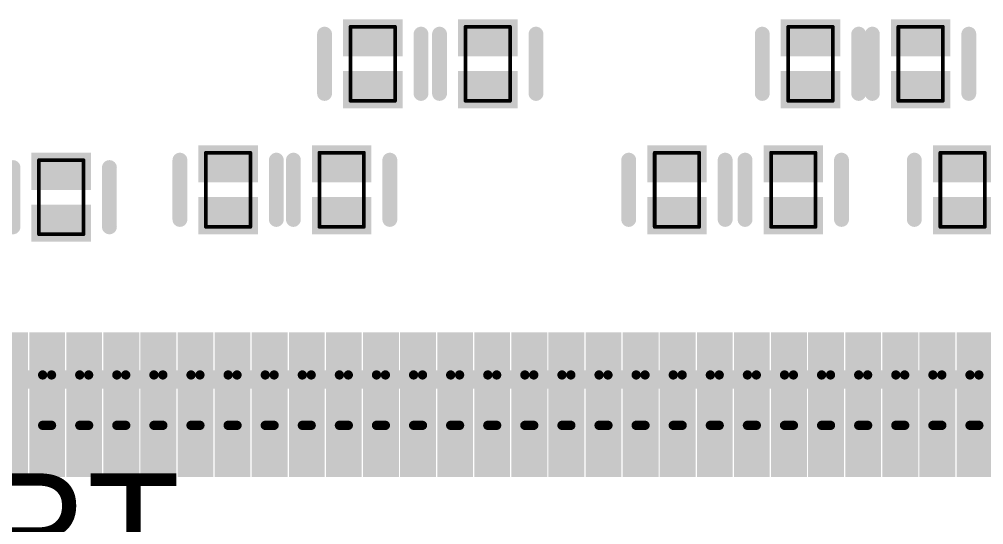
# Model space of a CAD drawing. Header units: millimetres. Extents: x 19.13 to 23.12, y 5.07 to 8.34.
# Drawn here: x 20.172 to 20.684, y 6.252 to 6.521 of the extents above; entities that cross this region are included whole.
import ezdxf

# ---------------------------------------------------------------- set-up
doc = ezdxf.new("R2010")
doc.units = ezdxf.units.MM
doc.header["$MEASUREMENT"] = 0
for name, color, linetype in [('BottomLayer', 5, 'Continuous'), ('BottomOverlay', 54, 'Continuous'), ('BottomPaste', 16, 'Continuous'), ('BottomSolder', 6, 'Continuous'), ('Mechanical10', 56, 'Continuous'), ('Mechanical13', 56, 'Continuous'), ('TopLayer', 1, 'Continuous'), ('TopOverlay', 2, 'Continuous'), ('TopPaste', 8, 'Continuous'), ('TopSolder', 216, 'Continuous')]:
    doc.layers.add(name, color=color, linetype=linetype)

# ---------------------------------------------------------------- blocks, each defined once
blk = doc.blocks.new('SOD_882_B_251')
at = {"layer": 'BottomLayer'}
for points in [[(-0.02165, -0.01378), (-0.00591, -0.01378), (-0.02165, 0.01378), (-0.00591, 0.01378)], [(0.00591, -0.01378), (0.02165, -0.01378), (0.00591, 0.01378), (0.02165, 0.01378)]]:
    blk.add_solid(points, dxfattribs=at)
at = {"layer": 'BottomOverlay', "const_width": 0.00787}
for points in [[(-0.01575, 0.02559), (0.01575, 0.02559)], [(-0.01575, -0.02559), (0.01575, -0.02559)]]:
    blk.add_lwpolyline(points, dxfattribs=at)
at = {"layer": 'BottomOverlay', "const_width": 0.00394}
for points in [[(-0.01772, 0.02559, 1), (-0.01378, 0.02559, 1)], [(0.01378, 0.02559, 1), (0.01772, 0.02559, 1)], [(-0.01772, -0.02559, 1), (-0.01378, -0.02559, 1)], [(0.01378, -0.02559, 1), (0.01772, -0.02559, 1)]]:
    blk.add_lwpolyline(points, format="xyb", close=True, dxfattribs=at)
at = {"layer": 'BottomPaste'}
for points in [[(-0.02165, -0.01378), (-0.00591, -0.01378), (-0.02165, 0.01378), (-0.00591, 0.01378)], [(0.00591, -0.01378), (0.02165, -0.01378), (0.00591, 0.01378), (0.02165, 0.01378)]]:
    blk.add_solid(points, dxfattribs=at)
at = {"layer": 'BottomSolder'}
for points in [[(-0.02365, -0.01578), (-0.00391, -0.01578), (-0.02365, 0.01578), (-0.00391, 0.01578)], [(0.00391, -0.01578), (0.02365, -0.01578), (0.00391, 0.01578), (0.02365, 0.01578)]]:
    blk.add_solid(points, dxfattribs=at)
at = {"layer": 'Mechanical13', "const_width": 0.00197}
for points in [[(-0.01968, 0.01181), (0.01969, 0.01181)], [(-0.01968, 0.01181), (-0.01968, -0.01181)], [(0.01969, 0.01181), (0.01969, -0.01181)], [(-0.01968, -0.01181), (0.01969, -0.01181)]]:
    blk.add_lwpolyline(points, dxfattribs=at)
at = {"layer": 'Mechanical13', "const_width": 0.000984}
for points in [[(-0.02018, 0.01181, 1), (-0.01919, 0.01181, 1)], [(-0.02018, 0.01181, 1), (-0.01919, 0.01181, 1)], [(0.01919, 0.01181, 1), (0.02018, 0.01181, 1)], [(0.01919, 0.01181, 1), (0.02018, 0.01181, 1)], [(-0.02018, -0.01181, 1), (-0.01919, -0.01181, 1)], [(-0.02018, -0.01181, 1), (-0.01919, -0.01181, 1)], [(0.01919, -0.01181, 1), (0.02018, -0.01181, 1)], [(0.01919, -0.01181, 1), (0.02018, -0.01181, 1)]]:
    blk.add_lwpolyline(points, format="xyb", close=True, dxfattribs=at)
blk = doc.blocks.new('SOD_882_B_255')
at = {"layer": 'BottomLayer'}
for points in [[(-0.02165, -0.01378), (-0.00591, -0.01378), (-0.02165, 0.01378), (-0.00591, 0.01378)], [(0.00591, -0.01378), (0.02165, -0.01378), (0.00591, 0.01378), (0.02165, 0.01378)]]:
    blk.add_solid(points, dxfattribs=at)
at = {"layer": 'BottomOverlay', "const_width": 0.00787}
for points in [[(-0.01575, 0.02559), (0.01575, 0.02559)], [(-0.01575, -0.02559), (0.01575, -0.02559)]]:
    blk.add_lwpolyline(points, dxfattribs=at)
at = {"layer": 'BottomOverlay', "const_width": 0.00394}
for points in [[(-0.01772, 0.02559, 1), (-0.01378, 0.02559, 1)], [(0.01378, 0.02559, 1), (0.01772, 0.02559, 1)], [(-0.01772, -0.02559, 1), (-0.01378, -0.02559, 1)], [(0.01378, -0.02559, 1), (0.01772, -0.02559, 1)]]:
    blk.add_lwpolyline(points, format="xyb", close=True, dxfattribs=at)
at = {"layer": 'BottomPaste'}
for points in [[(-0.02165, -0.01378), (-0.00591, -0.01378), (-0.02165, 0.01378), (-0.00591, 0.01378)], [(0.00591, -0.01378), (0.02165, -0.01378), (0.00591, 0.01378), (0.02165, 0.01378)]]:
    blk.add_solid(points, dxfattribs=at)
at = {"layer": 'BottomSolder'}
for points in [[(-0.02365, -0.01578), (-0.00391, -0.01578), (-0.02365, 0.01578), (-0.00391, 0.01578)], [(0.00391, -0.01578), (0.02365, -0.01578), (0.00391, 0.01578), (0.02365, 0.01578)]]:
    blk.add_solid(points, dxfattribs=at)
at = {"layer": 'Mechanical13', "const_width": 0.00197}
for points in [[(-0.01968, 0.01181), (0.01969, 0.01181)], [(-0.01968, 0.01181), (-0.01968, -0.01181)], [(0.01969, 0.01181), (0.01969, -0.01181)], [(-0.01968, -0.01181), (0.01969, -0.01181)]]:
    blk.add_lwpolyline(points, dxfattribs=at)
at = {"layer": 'Mechanical13', "const_width": 0.000984}
for points in [[(-0.02018, 0.01181, 1), (-0.01919, 0.01181, 1)], [(-0.02018, 0.01181, 1), (-0.01919, 0.01181, 1)], [(0.01919, 0.01181, 1), (0.02018, 0.01181, 1)], [(0.01919, 0.01181, 1), (0.02018, 0.01181, 1)], [(-0.02018, -0.01181, 1), (-0.01919, -0.01181, 1)], [(-0.02018, -0.01181, 1), (-0.01919, -0.01181, 1)], [(0.01919, -0.01181, 1), (0.02018, -0.01181, 1)], [(0.01919, -0.01181, 1), (0.02018, -0.01181, 1)]]:
    blk.add_lwpolyline(points, format="xyb", close=True, dxfattribs=at)
blk = doc.blocks.new('SOD_882_B_256')
at = {"layer": 'BottomLayer'}
for points in [[(-0.02165, -0.01378), (-0.00591, -0.01378), (-0.02165, 0.01378), (-0.00591, 0.01378)], [(0.00591, -0.01378), (0.02165, -0.01378), (0.00591, 0.01378), (0.02165, 0.01378)]]:
    blk.add_solid(points, dxfattribs=at)
at = {"layer": 'BottomOverlay', "const_width": 0.00787}
for points in [[(-0.01575, 0.02559), (0.01575, 0.02559)], [(-0.01575, -0.02559), (0.01575, -0.02559)]]:
    blk.add_lwpolyline(points, dxfattribs=at)
at = {"layer": 'BottomOverlay', "const_width": 0.00394}
for points in [[(-0.01772, 0.02559, 1), (-0.01378, 0.02559, 1)], [(0.01378, 0.02559, 1), (0.01772, 0.02559, 1)], [(-0.01772, -0.02559, 1), (-0.01378, -0.02559, 1)], [(0.01378, -0.02559, 1), (0.01772, -0.02559, 1)]]:
    blk.add_lwpolyline(points, format="xyb", close=True, dxfattribs=at)
at = {"layer": 'BottomPaste'}
for points in [[(-0.02165, -0.01378), (-0.00591, -0.01378), (-0.02165, 0.01378), (-0.00591, 0.01378)], [(0.00591, -0.01378), (0.02165, -0.01378), (0.00591, 0.01378), (0.02165, 0.01378)]]:
    blk.add_solid(points, dxfattribs=at)
at = {"layer": 'BottomSolder'}
for points in [[(-0.02365, -0.01578), (-0.00391, -0.01578), (-0.02365, 0.01578), (-0.00391, 0.01578)], [(0.00391, -0.01578), (0.02365, -0.01578), (0.00391, 0.01578), (0.02365, 0.01578)]]:
    blk.add_solid(points, dxfattribs=at)
at = {"layer": 'Mechanical13', "const_width": 0.00197}
for points in [[(-0.01968, 0.01181), (0.01969, 0.01181)], [(-0.01968, 0.01181), (-0.01968, -0.01181)], [(0.01969, 0.01181), (0.01969, -0.01181)], [(-0.01968, -0.01181), (0.01969, -0.01181)]]:
    blk.add_lwpolyline(points, dxfattribs=at)
at = {"layer": 'Mechanical13', "const_width": 0.000984}
for points in [[(-0.02018, 0.01181, 1), (-0.01919, 0.01181, 1)], [(-0.02018, 0.01181, 1), (-0.01919, 0.01181, 1)], [(0.01919, 0.01181, 1), (0.02018, 0.01181, 1)], [(0.01919, 0.01181, 1), (0.02018, 0.01181, 1)], [(-0.02018, -0.01181, 1), (-0.01919, -0.01181, 1)], [(-0.02018, -0.01181, 1), (-0.01919, -0.01181, 1)], [(0.01919, -0.01181, 1), (0.02018, -0.01181, 1)], [(0.01919, -0.01181, 1), (0.02018, -0.01181, 1)]]:
    blk.add_lwpolyline(points, format="xyb", close=True, dxfattribs=at)
blk = doc.blocks.new('SOD_882_B_257')
at = {"layer": 'BottomLayer'}
for points in [[(-0.02165, -0.01378), (-0.00591, -0.01378), (-0.02165, 0.01378), (-0.00591, 0.01378)], [(0.00591, -0.01378), (0.02165, -0.01378), (0.00591, 0.01378), (0.02165, 0.01378)]]:
    blk.add_solid(points, dxfattribs=at)
at = {"layer": 'BottomOverlay', "const_width": 0.00787}
for points in [[(-0.01575, 0.02559), (0.01575, 0.02559)], [(-0.01575, -0.02559), (0.01575, -0.02559)]]:
    blk.add_lwpolyline(points, dxfattribs=at)
at = {"layer": 'BottomOverlay', "const_width": 0.00394}
for points in [[(-0.01772, 0.02559, 1), (-0.01378, 0.02559, 1)], [(0.01378, 0.02559, 1), (0.01772, 0.02559, 1)], [(-0.01772, -0.02559, 1), (-0.01378, -0.02559, 1)], [(0.01378, -0.02559, 1), (0.01772, -0.02559, 1)]]:
    blk.add_lwpolyline(points, format="xyb", close=True, dxfattribs=at)
at = {"layer": 'BottomPaste'}
for points in [[(-0.02165, -0.01378), (-0.00591, -0.01378), (-0.02165, 0.01378), (-0.00591, 0.01378)], [(0.00591, -0.01378), (0.02165, -0.01378), (0.00591, 0.01378), (0.02165, 0.01378)]]:
    blk.add_solid(points, dxfattribs=at)
at = {"layer": 'BottomSolder'}
for points in [[(-0.02365, -0.01578), (-0.00391, -0.01578), (-0.02365, 0.01578), (-0.00391, 0.01578)], [(0.00391, -0.01578), (0.02365, -0.01578), (0.00391, 0.01578), (0.02365, 0.01578)]]:
    blk.add_solid(points, dxfattribs=at)
at = {"layer": 'Mechanical13', "const_width": 0.00197}
for points in [[(-0.01968, 0.01181), (0.01969, 0.01181)], [(-0.01968, 0.01181), (-0.01968, -0.01181)], [(0.01969, 0.01181), (0.01969, -0.01181)], [(-0.01968, -0.01181), (0.01969, -0.01181)]]:
    blk.add_lwpolyline(points, dxfattribs=at)
at = {"layer": 'Mechanical13', "const_width": 0.000984}
for points in [[(-0.02018, 0.01181, 1), (-0.01919, 0.01181, 1)], [(-0.02018, 0.01181, 1), (-0.01919, 0.01181, 1)], [(0.01919, 0.01181, 1), (0.02018, 0.01181, 1)], [(0.01919, 0.01181, 1), (0.02018, 0.01181, 1)], [(-0.02018, -0.01181, 1), (-0.01919, -0.01181, 1)], [(-0.02018, -0.01181, 1), (-0.01919, -0.01181, 1)], [(0.01919, -0.01181, 1), (0.02018, -0.01181, 1)], [(0.01919, -0.01181, 1), (0.02018, -0.01181, 1)]]:
    blk.add_lwpolyline(points, format="xyb", close=True, dxfattribs=at)
blk = doc.blocks.new('SOD_882_B_258')
at = {"layer": 'BottomLayer'}
for points in [[(-0.02165, -0.01378), (-0.00591, -0.01378), (-0.02165, 0.01378), (-0.00591, 0.01378)], [(0.00591, -0.01378), (0.02165, -0.01378), (0.00591, 0.01378), (0.02165, 0.01378)]]:
    blk.add_solid(points, dxfattribs=at)
at = {"layer": 'BottomOverlay', "const_width": 0.00787}
for points in [[(-0.01575, 0.02559), (0.01575, 0.02559)], [(-0.01575, -0.02559), (0.01575, -0.02559)]]:
    blk.add_lwpolyline(points, dxfattribs=at)
at = {"layer": 'BottomOverlay', "const_width": 0.00394}
for points in [[(-0.01772, 0.02559, 1), (-0.01378, 0.02559, 1)], [(0.01378, 0.02559, 1), (0.01772, 0.02559, 1)], [(-0.01772, -0.02559, 1), (-0.01378, -0.02559, 1)], [(0.01378, -0.02559, 1), (0.01772, -0.02559, 1)]]:
    blk.add_lwpolyline(points, format="xyb", close=True, dxfattribs=at)
at = {"layer": 'BottomPaste'}
for points in [[(-0.02165, -0.01378), (-0.00591, -0.01378), (-0.02165, 0.01378), (-0.00591, 0.01378)], [(0.00591, -0.01378), (0.02165, -0.01378), (0.00591, 0.01378), (0.02165, 0.01378)]]:
    blk.add_solid(points, dxfattribs=at)
at = {"layer": 'BottomSolder'}
for points in [[(-0.02365, -0.01578), (-0.00391, -0.01578), (-0.02365, 0.01578), (-0.00391, 0.01578)], [(0.00391, -0.01578), (0.02365, -0.01578), (0.00391, 0.01578), (0.02365, 0.01578)]]:
    blk.add_solid(points, dxfattribs=at)
at = {"layer": 'Mechanical13', "const_width": 0.00197}
for points in [[(-0.01968, 0.01181), (0.01969, 0.01181)], [(-0.01968, 0.01181), (-0.01968, -0.01181)], [(0.01969, 0.01181), (0.01969, -0.01181)], [(-0.01968, -0.01181), (0.01969, -0.01181)]]:
    blk.add_lwpolyline(points, dxfattribs=at)
at = {"layer": 'Mechanical13', "const_width": 0.000984}
for points in [[(-0.02018, 0.01181, 1), (-0.01919, 0.01181, 1)], [(-0.02018, 0.01181, 1), (-0.01919, 0.01181, 1)], [(0.01919, 0.01181, 1), (0.02018, 0.01181, 1)], [(0.01919, 0.01181, 1), (0.02018, 0.01181, 1)], [(-0.02018, -0.01181, 1), (-0.01919, -0.01181, 1)], [(-0.02018, -0.01181, 1), (-0.01919, -0.01181, 1)], [(0.01919, -0.01181, 1), (0.02018, -0.01181, 1)], [(0.01919, -0.01181, 1), (0.02018, -0.01181, 1)]]:
    blk.add_lwpolyline(points, format="xyb", close=True, dxfattribs=at)
blk = doc.blocks.new('SOD_882_B_262')
at = {"layer": 'BottomLayer'}
for points in [[(-0.02165, -0.01378), (-0.00591, -0.01378), (-0.02165, 0.01378), (-0.00591, 0.01378)], [(0.00591, -0.01378), (0.02165, -0.01378), (0.00591, 0.01378), (0.02165, 0.01378)]]:
    blk.add_solid(points, dxfattribs=at)
at = {"layer": 'BottomOverlay', "const_width": 0.00787}
for points in [[(-0.01575, 0.02559), (0.01575, 0.02559)], [(-0.01575, -0.02559), (0.01575, -0.02559)]]:
    blk.add_lwpolyline(points, dxfattribs=at)
at = {"layer": 'BottomOverlay', "const_width": 0.00394}
for points in [[(-0.01772, 0.02559, 1), (-0.01378, 0.02559, 1)], [(0.01378, 0.02559, 1), (0.01772, 0.02559, 1)], [(-0.01772, -0.02559, 1), (-0.01378, -0.02559, 1)], [(0.01378, -0.02559, 1), (0.01772, -0.02559, 1)]]:
    blk.add_lwpolyline(points, format="xyb", close=True, dxfattribs=at)
at = {"layer": 'BottomPaste'}
for points in [[(-0.02165, -0.01378), (-0.00591, -0.01378), (-0.02165, 0.01378), (-0.00591, 0.01378)], [(0.00591, -0.01378), (0.02165, -0.01378), (0.00591, 0.01378), (0.02165, 0.01378)]]:
    blk.add_solid(points, dxfattribs=at)
at = {"layer": 'BottomSolder'}
for points in [[(-0.02365, -0.01578), (-0.00391, -0.01578), (-0.02365, 0.01578), (-0.00391, 0.01578)], [(0.00391, -0.01578), (0.02365, -0.01578), (0.00391, 0.01578), (0.02365, 0.01578)]]:
    blk.add_solid(points, dxfattribs=at)
at = {"layer": 'Mechanical13', "const_width": 0.00197}
for points in [[(-0.01968, 0.01181), (0.01969, 0.01181)], [(-0.01968, 0.01181), (-0.01968, -0.01181)], [(0.01969, 0.01181), (0.01969, -0.01181)], [(-0.01968, -0.01181), (0.01969, -0.01181)]]:
    blk.add_lwpolyline(points, dxfattribs=at)
at = {"layer": 'Mechanical13', "const_width": 0.000984}
for points in [[(-0.02018, 0.01181, 1), (-0.01919, 0.01181, 1)], [(-0.02018, 0.01181, 1), (-0.01919, 0.01181, 1)], [(0.01919, 0.01181, 1), (0.02018, 0.01181, 1)], [(0.01919, 0.01181, 1), (0.02018, 0.01181, 1)], [(-0.02018, -0.01181, 1), (-0.01919, -0.01181, 1)], [(-0.02018, -0.01181, 1), (-0.01919, -0.01181, 1)], [(0.01919, -0.01181, 1), (0.02018, -0.01181, 1)], [(0.01919, -0.01181, 1), (0.02018, -0.01181, 1)]]:
    blk.add_lwpolyline(points, format="xyb", close=True, dxfattribs=at)
blk = doc.blocks.new('SOD_882_B_265')
at = {"layer": 'BottomLayer'}
for points in [[(-0.02165, -0.01378), (-0.00591, -0.01378), (-0.02165, 0.01378), (-0.00591, 0.01378)], [(0.00591, -0.01378), (0.02165, -0.01378), (0.00591, 0.01378), (0.02165, 0.01378)]]:
    blk.add_solid(points, dxfattribs=at)
at = {"layer": 'BottomOverlay', "const_width": 0.00787}
for points in [[(-0.01575, 0.02559), (0.01575, 0.02559)], [(-0.01575, -0.02559), (0.01575, -0.02559)]]:
    blk.add_lwpolyline(points, dxfattribs=at)
at = {"layer": 'BottomOverlay', "const_width": 0.00394}
for points in [[(-0.01772, 0.02559, 1), (-0.01378, 0.02559, 1)], [(0.01378, 0.02559, 1), (0.01772, 0.02559, 1)], [(-0.01772, -0.02559, 1), (-0.01378, -0.02559, 1)], [(0.01378, -0.02559, 1), (0.01772, -0.02559, 1)]]:
    blk.add_lwpolyline(points, format="xyb", close=True, dxfattribs=at)
at = {"layer": 'BottomPaste'}
for points in [[(-0.02165, -0.01378), (-0.00591, -0.01378), (-0.02165, 0.01378), (-0.00591, 0.01378)], [(0.00591, -0.01378), (0.02165, -0.01378), (0.00591, 0.01378), (0.02165, 0.01378)]]:
    blk.add_solid(points, dxfattribs=at)
at = {"layer": 'BottomSolder'}
for points in [[(-0.02365, -0.01578), (-0.00391, -0.01578), (-0.02365, 0.01578), (-0.00391, 0.01578)], [(0.00391, -0.01578), (0.02365, -0.01578), (0.00391, 0.01578), (0.02365, 0.01578)]]:
    blk.add_solid(points, dxfattribs=at)
at = {"layer": 'Mechanical13', "const_width": 0.00197}
for points in [[(-0.01968, 0.01181), (0.01969, 0.01181)], [(-0.01968, 0.01181), (-0.01968, -0.01181)], [(0.01969, 0.01181), (0.01969, -0.01181)], [(-0.01968, -0.01181), (0.01969, -0.01181)]]:
    blk.add_lwpolyline(points, dxfattribs=at)
at = {"layer": 'Mechanical13', "const_width": 0.000984}
for points in [[(-0.02018, 0.01181, 1), (-0.01919, 0.01181, 1)], [(-0.02018, 0.01181, 1), (-0.01919, 0.01181, 1)], [(0.01919, 0.01181, 1), (0.02018, 0.01181, 1)], [(0.01919, 0.01181, 1), (0.02018, 0.01181, 1)], [(-0.02018, -0.01181, 1), (-0.01919, -0.01181, 1)], [(-0.02018, -0.01181, 1), (-0.01919, -0.01181, 1)], [(0.01919, -0.01181, 1), (0.02018, -0.01181, 1)], [(0.01919, -0.01181, 1), (0.02018, -0.01181, 1)]]:
    blk.add_lwpolyline(points, format="xyb", close=True, dxfattribs=at)
blk = doc.blocks.new('SOD_882_B_266')
at = {"layer": 'BottomLayer'}
for points in [[(-0.02165, -0.01378), (-0.00591, -0.01378), (-0.02165, 0.01378), (-0.00591, 0.01378)], [(0.00591, -0.01378), (0.02165, -0.01378), (0.00591, 0.01378), (0.02165, 0.01378)]]:
    blk.add_solid(points, dxfattribs=at)
at = {"layer": 'BottomOverlay', "const_width": 0.00787}
for points in [[(-0.01575, 0.02559), (0.01575, 0.02559)], [(-0.01575, -0.02559), (0.01575, -0.02559)]]:
    blk.add_lwpolyline(points, dxfattribs=at)
at = {"layer": 'BottomOverlay', "const_width": 0.00394}
for points in [[(-0.01772, 0.02559, 1), (-0.01378, 0.02559, 1)], [(0.01378, 0.02559, 1), (0.01772, 0.02559, 1)], [(-0.01772, -0.02559, 1), (-0.01378, -0.02559, 1)], [(0.01378, -0.02559, 1), (0.01772, -0.02559, 1)]]:
    blk.add_lwpolyline(points, format="xyb", close=True, dxfattribs=at)
at = {"layer": 'BottomPaste'}
for points in [[(-0.02165, -0.01378), (-0.00591, -0.01378), (-0.02165, 0.01378), (-0.00591, 0.01378)], [(0.00591, -0.01378), (0.02165, -0.01378), (0.00591, 0.01378), (0.02165, 0.01378)]]:
    blk.add_solid(points, dxfattribs=at)
at = {"layer": 'BottomSolder'}
for points in [[(-0.02365, -0.01578), (-0.00391, -0.01578), (-0.02365, 0.01578), (-0.00391, 0.01578)], [(0.00391, -0.01578), (0.02365, -0.01578), (0.00391, 0.01578), (0.02365, 0.01578)]]:
    blk.add_solid(points, dxfattribs=at)
at = {"layer": 'Mechanical13', "const_width": 0.00197}
for points in [[(-0.01968, 0.01181), (0.01969, 0.01181)], [(-0.01968, 0.01181), (-0.01968, -0.01181)], [(0.01969, 0.01181), (0.01969, -0.01181)], [(-0.01968, -0.01181), (0.01969, -0.01181)]]:
    blk.add_lwpolyline(points, dxfattribs=at)
at = {"layer": 'Mechanical13', "const_width": 0.000984}
for points in [[(-0.02018, 0.01181, 1), (-0.01919, 0.01181, 1)], [(-0.02018, 0.01181, 1), (-0.01919, 0.01181, 1)], [(0.01919, 0.01181, 1), (0.02018, 0.01181, 1)], [(0.01919, 0.01181, 1), (0.02018, 0.01181, 1)], [(-0.02018, -0.01181, 1), (-0.01919, -0.01181, 1)], [(-0.02018, -0.01181, 1), (-0.01919, -0.01181, 1)], [(0.01919, -0.01181, 1), (0.02018, -0.01181, 1)], [(0.01919, -0.01181, 1), (0.02018, -0.01181, 1)]]:
    blk.add_lwpolyline(points, format="xyb", close=True, dxfattribs=at)
blk = doc.blocks.new('SOD_882_B_267')
at = {"layer": 'BottomLayer'}
for points in [[(-0.02165, -0.01378), (-0.00591, -0.01378), (-0.02165, 0.01378), (-0.00591, 0.01378)], [(0.00591, -0.01378), (0.02165, -0.01378), (0.00591, 0.01378), (0.02165, 0.01378)]]:
    blk.add_solid(points, dxfattribs=at)
at = {"layer": 'BottomOverlay', "const_width": 0.00787}
for points in [[(-0.01575, 0.02559), (0.01575, 0.02559)], [(-0.01575, -0.02559), (0.01575, -0.02559)]]:
    blk.add_lwpolyline(points, dxfattribs=at)
at = {"layer": 'BottomOverlay', "const_width": 0.00394}
for points in [[(-0.01772, 0.02559, 1), (-0.01378, 0.02559, 1)], [(0.01378, 0.02559, 1), (0.01772, 0.02559, 1)], [(-0.01772, -0.02559, 1), (-0.01378, -0.02559, 1)], [(0.01378, -0.02559, 1), (0.01772, -0.02559, 1)]]:
    blk.add_lwpolyline(points, format="xyb", close=True, dxfattribs=at)
at = {"layer": 'BottomPaste'}
for points in [[(-0.02165, -0.01378), (-0.00591, -0.01378), (-0.02165, 0.01378), (-0.00591, 0.01378)], [(0.00591, -0.01378), (0.02165, -0.01378), (0.00591, 0.01378), (0.02165, 0.01378)]]:
    blk.add_solid(points, dxfattribs=at)
at = {"layer": 'BottomSolder'}
for points in [[(-0.02365, -0.01578), (-0.00391, -0.01578), (-0.02365, 0.01578), (-0.00391, 0.01578)], [(0.00391, -0.01578), (0.02365, -0.01578), (0.00391, 0.01578), (0.02365, 0.01578)]]:
    blk.add_solid(points, dxfattribs=at)
at = {"layer": 'Mechanical13', "const_width": 0.00197}
for points in [[(-0.01968, 0.01181), (0.01969, 0.01181)], [(-0.01968, 0.01181), (-0.01968, -0.01181)], [(0.01969, 0.01181), (0.01969, -0.01181)], [(-0.01968, -0.01181), (0.01969, -0.01181)]]:
    blk.add_lwpolyline(points, dxfattribs=at)
at = {"layer": 'Mechanical13', "const_width": 0.000984}
for points in [[(-0.02018, 0.01181, 1), (-0.01919, 0.01181, 1)], [(-0.02018, 0.01181, 1), (-0.01919, 0.01181, 1)], [(0.01919, 0.01181, 1), (0.02018, 0.01181, 1)], [(0.01919, 0.01181, 1), (0.02018, 0.01181, 1)], [(-0.02018, -0.01181, 1), (-0.01919, -0.01181, 1)], [(-0.02018, -0.01181, 1), (-0.01919, -0.01181, 1)], [(0.01919, -0.01181, 1), (0.02018, -0.01181, 1)], [(0.01919, -0.01181, 1), (0.02018, -0.01181, 1)]]:
    blk.add_lwpolyline(points, format="xyb", close=True, dxfattribs=at)
blk = doc.blocks.new('SOD_882_B_268')
at = {"layer": 'BottomLayer'}
for points in [[(-0.02165, -0.01378), (-0.00591, -0.01378), (-0.02165, 0.01378), (-0.00591, 0.01378)], [(0.00591, -0.01378), (0.02165, -0.01378), (0.00591, 0.01378), (0.02165, 0.01378)]]:
    blk.add_solid(points, dxfattribs=at)
at = {"layer": 'BottomOverlay', "const_width": 0.00787}
for points in [[(-0.01575, 0.02559), (0.01575, 0.02559)], [(-0.01575, -0.02559), (0.01575, -0.02559)]]:
    blk.add_lwpolyline(points, dxfattribs=at)
at = {"layer": 'BottomOverlay', "const_width": 0.00394}
for points in [[(-0.01772, 0.02559, 1), (-0.01378, 0.02559, 1)], [(0.01378, 0.02559, 1), (0.01772, 0.02559, 1)], [(-0.01772, -0.02559, 1), (-0.01378, -0.02559, 1)], [(0.01378, -0.02559, 1), (0.01772, -0.02559, 1)]]:
    blk.add_lwpolyline(points, format="xyb", close=True, dxfattribs=at)
at = {"layer": 'BottomPaste'}
for points in [[(-0.02165, -0.01378), (-0.00591, -0.01378), (-0.02165, 0.01378), (-0.00591, 0.01378)], [(0.00591, -0.01378), (0.02165, -0.01378), (0.00591, 0.01378), (0.02165, 0.01378)]]:
    blk.add_solid(points, dxfattribs=at)
at = {"layer": 'BottomSolder'}
for points in [[(-0.02365, -0.01578), (-0.00391, -0.01578), (-0.02365, 0.01578), (-0.00391, 0.01578)], [(0.00391, -0.01578), (0.02365, -0.01578), (0.00391, 0.01578), (0.02365, 0.01578)]]:
    blk.add_solid(points, dxfattribs=at)
at = {"layer": 'Mechanical13', "const_width": 0.00197}
for points in [[(-0.01968, 0.01181), (0.01969, 0.01181)], [(-0.01968, 0.01181), (-0.01968, -0.01181)], [(0.01969, 0.01181), (0.01969, -0.01181)], [(-0.01968, -0.01181), (0.01969, -0.01181)]]:
    blk.add_lwpolyline(points, dxfattribs=at)
at = {"layer": 'Mechanical13', "const_width": 0.000984}
for points in [[(-0.02018, 0.01181, 1), (-0.01919, 0.01181, 1)], [(-0.02018, 0.01181, 1), (-0.01919, 0.01181, 1)], [(0.01919, 0.01181, 1), (0.02018, 0.01181, 1)], [(0.01919, 0.01181, 1), (0.02018, 0.01181, 1)], [(-0.02018, -0.01181, 1), (-0.01919, -0.01181, 1)], [(-0.02018, -0.01181, 1), (-0.01919, -0.01181, 1)], [(0.01919, -0.01181, 1), (0.02018, -0.01181, 1)], [(0.01919, -0.01181, 1), (0.02018, -0.01181, 1)]]:
    blk.add_lwpolyline(points, format="xyb", close=True, dxfattribs=at)
blk = doc.blocks.new('CON_SODIMM_260_SMT_RA_F_P005_484')
at = {"layer": 'Mechanical10', "const_width": 0.00491}
for points in [[(0.35177, 0.32795), (0.34705, 0.32795)], [(0.34705, 0.32795), (0.34705, 0.30118)], [(0.35177, 0.32795), (0.35177, 0.30118)], [(0.37146, 0.32795), (0.36673, 0.32795)], [(0.36673, 0.32795), (0.36673, 0.30118)], [(0.37146, 0.32795), (0.37146, 0.30118)], [(0.39114, 0.32795), (0.38642, 0.32795)], [(0.38642, 0.32795), (0.38642, 0.30118)], [(0.39114, 0.32795), (0.39114, 0.30118)], [(0.41083, 0.32795), (0.4061, 0.32795)], [(0.4061, 0.32795), (0.4061, 0.30118)], [(0.41083, 0.32795), (0.41083, 0.30118)], [(0.43051, 0.32795), (0.42579, 0.32795)], [(0.42579, 0.32795), (0.42579, 0.30118)], [(0.43051, 0.32795), (0.43051, 0.30118)], [(0.4502, 0.32795), (0.44547, 0.32795)], [(0.44547, 0.32795), (0.44547, 0.30118)], [(0.4502, 0.32795), (0.4502, 0.30118)], [(0.46988, 0.32795), (0.46516, 0.32795)], [(0.46516, 0.32795), (0.46516, 0.30118)], [(0.46988, 0.32795), (0.46988, 0.30118)], [(0.48957, 0.32795), (0.48484, 0.32795)], [(0.48484, 0.32795), (0.48484, 0.30118)], [(0.48957, 0.32795), (0.48957, 0.30118)], [(0.50925, 0.32795), (0.50453, 0.32795)], [(0.50453, 0.32795), (0.50453, 0.30118)], [(0.50925, 0.32795), (0.50925, 0.30118)], [(0.52894, 0.32795), (0.52421, 0.32795)], [(0.52421, 0.32795), (0.52421, 0.30118)], [(0.52894, 0.32795), (0.52894, 0.30118)], [(0.5439, 0.32795), (0.5439, 0.30118)], [(0.54862, 0.32795), (0.5439, 0.32795)], [(0.54862, 0.32795), (0.54862, 0.30118)], [(0.56358, 0.32795), (0.56358, 0.30118)], [(0.56831, 0.32795), (0.56358, 0.32795)], [(0.56831, 0.32795), (0.56831, 0.30118)], [(0.58327, 0.32795), (0.58327, 0.30118)], [(0.58799, 0.32795), (0.58327, 0.32795)], [(0.58799, 0.32795), (0.58799, 0.30118)], [(0.60295, 0.32795), (0.60295, 0.30118)], [(0.60768, 0.32795), (0.60295, 0.32795)], [(0.60768, 0.32795), (0.60768, 0.30118)], [(0.62264, 0.32795), (0.62264, 0.30118)], [(0.62736, 0.32795), (0.62264, 0.32795)], [(0.62736, 0.32795), (0.62736, 0.30118)], [(0.64232, 0.32795), (0.64232, 0.30118)], [(0.64705, 0.32795), (0.64232, 0.32795)], [(0.64705, 0.32795), (0.64705, 0.30118)], [(0.66201, 0.32795), (0.66201, 0.30118)], [(0.66673, 0.32795), (0.66201, 0.32795)], [(0.66673, 0.32795), (0.66673, 0.30118)], [(0.68169, 0.32795), (0.68169, 0.30118)], [(0.68642, 0.32795), (0.68169, 0.32795)], [(0.68642, 0.32795), (0.68642, 0.30118)], [(0.70138, 0.32795), (0.70138, 0.30118)], [(0.7061, 0.32795), (0.70138, 0.32795)], [(0.7061, 0.32795), (0.7061, 0.30118)], [(0.72106, 0.32795), (0.72106, 0.30118)], [(0.72579, 0.32795), (0.72106, 0.32795)], [(0.72579, 0.32795), (0.72579, 0.30118)], [(0.74075, 0.32795), (0.74075, 0.30118)], [(0.74547, 0.32795), (0.74075, 0.32795)], [(0.74547, 0.32795), (0.74547, 0.30118)], [(0.76043, 0.32795), (0.76043, 0.30118)], [(0.76516, 0.32795), (0.76043, 0.32795)], [(0.76516, 0.32795), (0.76516, 0.30118)], [(0.78012, 0.32795), (0.78012, 0.30118)], [(0.78484, 0.32795), (0.78012, 0.32795)], [(0.78484, 0.32795), (0.78484, 0.30118)], [(0.7998, 0.32795), (0.7998, 0.30118)], [(0.80453, 0.32795), (0.7998, 0.32795)], [(0.80453, 0.32795), (0.80453, 0.30118)], [(0.81949, 0.32795), (0.81949, 0.30118)], [(0.82421, 0.32795), (0.81949, 0.32795)], [(0.82421, 0.32795), (0.82421, 0.30118)], [(0.83917, 0.32795), (0.83917, 0.30118)], [(0.8439, 0.32795), (0.83917, 0.32795)], [(0.8439, 0.32795), (0.8439, 0.30118)], [(1.32382, 0.3061), (-1.31398, 0.3061)], [(1.32874, 0.30118), (-1.3189, 0.30118)]]:
    blk.add_lwpolyline(points, dxfattribs=at)
at = {"layer": 'Mechanical10', "const_width": 0.00246}
for points in [[(0.34582, 0.32795, 1), (0.34827, 0.32795, 1)], [(0.34582, 0.32795, 1), (0.34827, 0.32795, 1)], [(0.35054, 0.32795, 1), (0.353, 0.32795, 1)], [(0.35054, 0.32795, 1), (0.353, 0.32795, 1)], [(0.3655, 0.32795, 1), (0.36796, 0.32795, 1)], [(0.3655, 0.32795, 1), (0.36796, 0.32795, 1)], [(0.37023, 0.32795, 1), (0.37268, 0.32795, 1)], [(0.37023, 0.32795, 1), (0.37268, 0.32795, 1)], [(0.38519, 0.32795, 1), (0.38764, 0.32795, 1)], [(0.38519, 0.32795, 1), (0.38764, 0.32795, 1)], [(0.38991, 0.32795, 1), (0.39237, 0.32795, 1)], [(0.38991, 0.32795, 1), (0.39237, 0.32795, 1)], [(0.40487, 0.32795, 1), (0.40733, 0.32795, 1)], [(0.40487, 0.32795, 1), (0.40733, 0.32795, 1)], [(0.4096, 0.32795, 1), (0.41205, 0.32795, 1)], [(0.4096, 0.32795, 1), (0.41205, 0.32795, 1)], [(0.42456, 0.32795, 1), (0.42701, 0.32795, 1)], [(0.42456, 0.32795, 1), (0.42701, 0.32795, 1)], [(0.42928, 0.32795, 1), (0.43174, 0.32795, 1)], [(0.42928, 0.32795, 1), (0.43174, 0.32795, 1)], [(0.44425, 0.32795, 1), (0.4467, 0.32795, 1)], [(0.44425, 0.32795, 1), (0.4467, 0.32795, 1)], [(0.44897, 0.32795, 1), (0.45142, 0.32795, 1)], [(0.44897, 0.32795, 1), (0.45142, 0.32795, 1)], [(0.46393, 0.32795, 1), (0.46638, 0.32795, 1)], [(0.46393, 0.32795, 1), (0.46638, 0.32795, 1)], [(0.46865, 0.32795, 1), (0.47111, 0.32795, 1)], [(0.46865, 0.32795, 1), (0.47111, 0.32795, 1)], [(0.48362, 0.32795, 1), (0.48607, 0.32795, 1)], [(0.48362, 0.32795, 1), (0.48607, 0.32795, 1)], [(0.48834, 0.32795, 1), (0.49079, 0.32795, 1)], [(0.48834, 0.32795, 1), (0.49079, 0.32795, 1)], [(0.5033, 0.32795, 1), (0.50576, 0.32795, 1)], [(0.5033, 0.32795, 1), (0.50576, 0.32795, 1)], [(0.50802, 0.32795, 1), (0.51048, 0.32795, 1)], [(0.50802, 0.32795, 1), (0.51048, 0.32795, 1)], [(0.52299, 0.32795, 1), (0.52544, 0.32795, 1)], [(0.52299, 0.32795, 1), (0.52544, 0.32795, 1)], [(0.52771, 0.32795, 1), (0.53016, 0.32795, 1)], [(0.52771, 0.32795, 1), (0.53016, 0.32795, 1)], [(0.54267, 0.32795, 1), (0.54513, 0.32795, 1)], [(0.54267, 0.32795, 1), (0.54513, 0.32795, 1)], [(0.54739, 0.32795, 1), (0.54985, 0.32795, 1)], [(0.54739, 0.32795, 1), (0.54985, 0.32795, 1)], [(0.56236, 0.32795, 1), (0.56481, 0.32795, 1)], [(0.56236, 0.32795, 1), (0.56481, 0.32795, 1)], [(0.56708, 0.32795, 1), (0.56953, 0.32795, 1)], [(0.56708, 0.32795, 1), (0.56953, 0.32795, 1)], [(0.58204, 0.32795, 1), (0.5845, 0.32795, 1)], [(0.58204, 0.32795, 1), (0.5845, 0.32795, 1)], [(0.58676, 0.32795, 1), (0.58922, 0.32795, 1)], [(0.58676, 0.32795, 1), (0.58922, 0.32795, 1)], [(0.60173, 0.32795, 1), (0.60418, 0.32795, 1)], [(0.60173, 0.32795, 1), (0.60418, 0.32795, 1)], [(0.60645, 0.32795, 1), (0.6089, 0.32795, 1)], [(0.60645, 0.32795, 1), (0.6089, 0.32795, 1)], [(0.62141, 0.32795, 1), (0.62387, 0.32795, 1)], [(0.62141, 0.32795, 1), (0.62387, 0.32795, 1)], [(0.62613, 0.32795, 1), (0.62859, 0.32795, 1)], [(0.62613, 0.32795, 1), (0.62859, 0.32795, 1)], [(0.6411, 0.32795, 1), (0.64355, 0.32795, 1)], [(0.6411, 0.32795, 1), (0.64355, 0.32795, 1)], [(0.64582, 0.32795, 1), (0.64827, 0.32795, 1)], [(0.64582, 0.32795, 1), (0.64827, 0.32795, 1)], [(0.66078, 0.32795, 1), (0.66324, 0.32795, 1)], [(0.66078, 0.32795, 1), (0.66324, 0.32795, 1)], [(0.6655, 0.32795, 1), (0.66796, 0.32795, 1)], [(0.6655, 0.32795, 1), (0.66796, 0.32795, 1)], [(0.68047, 0.32795, 1), (0.68292, 0.32795, 1)], [(0.68047, 0.32795, 1), (0.68292, 0.32795, 1)], [(0.68519, 0.32795, 1), (0.68764, 0.32795, 1)], [(0.68519, 0.32795, 1), (0.68764, 0.32795, 1)], [(0.70015, 0.32795, 1), (0.70261, 0.32795, 1)], [(0.70015, 0.32795, 1), (0.70261, 0.32795, 1)], [(0.70487, 0.32795, 1), (0.70733, 0.32795, 1)], [(0.70487, 0.32795, 1), (0.70733, 0.32795, 1)], [(0.71984, 0.32795, 1), (0.72229, 0.32795, 1)], [(0.71984, 0.32795, 1), (0.72229, 0.32795, 1)], [(0.72456, 0.32795, 1), (0.72701, 0.32795, 1)], [(0.72456, 0.32795, 1), (0.72701, 0.32795, 1)], [(0.73952, 0.32795, 1), (0.74198, 0.32795, 1)], [(0.73952, 0.32795, 1), (0.74198, 0.32795, 1)], [(0.74425, 0.32795, 1), (0.7467, 0.32795, 1)], [(0.74425, 0.32795, 1), (0.7467, 0.32795, 1)], [(0.75921, 0.32795, 1), (0.76166, 0.32795, 1)], [(0.75921, 0.32795, 1), (0.76166, 0.32795, 1)], [(0.76393, 0.32795, 1), (0.76638, 0.32795, 1)], [(0.76393, 0.32795, 1), (0.76638, 0.32795, 1)], [(0.77889, 0.32795, 1), (0.78135, 0.32795, 1)], [(0.77889, 0.32795, 1), (0.78135, 0.32795, 1)], [(0.78362, 0.32795, 1), (0.78607, 0.32795, 1)], [(0.78362, 0.32795, 1), (0.78607, 0.32795, 1)], [(0.79858, 0.32795, 1), (0.80103, 0.32795, 1)], [(0.79858, 0.32795, 1), (0.80103, 0.32795, 1)], [(0.8033, 0.32795, 1), (0.80576, 0.32795, 1)], [(0.8033, 0.32795, 1), (0.80576, 0.32795, 1)], [(0.81826, 0.32795, 1), (0.82072, 0.32795, 1)], [(0.81826, 0.32795, 1), (0.82072, 0.32795, 1)], [(0.82299, 0.32795, 1), (0.82544, 0.32795, 1)], [(0.82299, 0.32795, 1), (0.82544, 0.32795, 1)], [(0.83795, 0.32795, 1), (0.8404, 0.32795, 1)], [(0.83795, 0.32795, 1), (0.8404, 0.32795, 1)], [(0.84267, 0.32795, 1), (0.84513, 0.32795, 1)], [(0.84267, 0.32795, 1), (0.84513, 0.32795, 1)], [(0.34582, 0.30118, 1), (0.34827, 0.30118, 1)], [(0.35054, 0.30118, 1), (0.353, 0.30118, 1)], [(0.3655, 0.30118, 1), (0.36796, 0.30118, 1)], [(0.37023, 0.30118, 1), (0.37268, 0.30118, 1)], [(0.38519, 0.30118, 1), (0.38764, 0.30118, 1)], [(0.38991, 0.30118, 1), (0.39237, 0.30118, 1)], [(0.40487, 0.30118, 1), (0.40733, 0.30118, 1)], [(0.4096, 0.30118, 1), (0.41205, 0.30118, 1)], [(0.42456, 0.30118, 1), (0.42701, 0.30118, 1)], [(0.42928, 0.30118, 1), (0.43174, 0.30118, 1)], [(0.44425, 0.30118, 1), (0.4467, 0.30118, 1)], [(0.44897, 0.30118, 1), (0.45142, 0.30118, 1)], [(0.46393, 0.30118, 1), (0.46638, 0.30118, 1)], [(0.46865, 0.30118, 1), (0.47111, 0.30118, 1)], [(0.48362, 0.30118, 1), (0.48607, 0.30118, 1)], [(0.48834, 0.30118, 1), (0.49079, 0.30118, 1)], [(0.5033, 0.30118, 1), (0.50576, 0.30118, 1)], [(0.50802, 0.30118, 1), (0.51048, 0.30118, 1)], [(0.52299, 0.30118, 1), (0.52544, 0.30118, 1)], [(0.52771, 0.30118, 1), (0.53016, 0.30118, 1)], [(0.54267, 0.30118, 1), (0.54513, 0.30118, 1)], [(0.54739, 0.30118, 1), (0.54985, 0.30118, 1)], [(0.56236, 0.30118, 1), (0.56481, 0.30118, 1)], [(0.56708, 0.30118, 1), (0.56953, 0.30118, 1)], [(0.58204, 0.30118, 1), (0.5845, 0.30118, 1)], [(0.58676, 0.30118, 1), (0.58922, 0.30118, 1)], [(0.60173, 0.30118, 1), (0.60418, 0.30118, 1)], [(0.60645, 0.30118, 1), (0.6089, 0.30118, 1)], [(0.62141, 0.30118, 1), (0.62387, 0.30118, 1)], [(0.62613, 0.30118, 1), (0.62859, 0.30118, 1)], [(0.6411, 0.30118, 1), (0.64355, 0.30118, 1)], [(0.64582, 0.30118, 1), (0.64827, 0.30118, 1)], [(0.66078, 0.30118, 1), (0.66324, 0.30118, 1)], [(0.6655, 0.30118, 1), (0.66796, 0.30118, 1)], [(0.68047, 0.30118, 1), (0.68292, 0.30118, 1)], [(0.68519, 0.30118, 1), (0.68764, 0.30118, 1)], [(0.70015, 0.30118, 1), (0.70261, 0.30118, 1)], [(0.70487, 0.30118, 1), (0.70733, 0.30118, 1)], [(0.71984, 0.30118, 1), (0.72229, 0.30118, 1)], [(0.72456, 0.30118, 1), (0.72701, 0.30118, 1)], [(0.73952, 0.30118, 1), (0.74198, 0.30118, 1)], [(0.74425, 0.30118, 1), (0.7467, 0.30118, 1)], [(0.75921, 0.30118, 1), (0.76166, 0.30118, 1)], [(0.76393, 0.30118, 1), (0.76638, 0.30118, 1)], [(0.77889, 0.30118, 1), (0.78135, 0.30118, 1)], [(0.78362, 0.30118, 1), (0.78607, 0.30118, 1)], [(0.79858, 0.30118, 1), (0.80103, 0.30118, 1)], [(0.8033, 0.30118, 1), (0.80576, 0.30118, 1)], [(0.81826, 0.30118, 1), (0.82072, 0.30118, 1)], [(0.82299, 0.30118, 1), (0.82544, 0.30118, 1)], [(0.83795, 0.30118, 1), (0.8404, 0.30118, 1)], [(0.84267, 0.30118, 1), (0.84513, 0.30118, 1)]]:
    blk.add_lwpolyline(points, format="xyb", close=True, dxfattribs=at)
at = {"layer": 'TopLayer'}
for points in [[(0.35492, 0.35138), (0.3439, 0.35138), (0.35492, 0.28248), (0.3439, 0.28248)], [(0.37461, 0.35138), (0.36358, 0.35138), (0.37461, 0.28248), (0.36358, 0.28248)], [(0.39429, 0.35138), (0.38327, 0.35138), (0.39429, 0.28248), (0.38327, 0.28248)], [(0.41398, 0.35138), (0.40295, 0.35138), (0.41398, 0.28248), (0.40295, 0.28248)], [(0.43366, 0.35138), (0.42264, 0.35138), (0.43366, 0.28248), (0.42264, 0.28248)], [(0.45335, 0.35138), (0.44232, 0.35138), (0.45335, 0.28248), (0.44232, 0.28248)], [(0.47303, 0.35138), (0.46201, 0.35138), (0.47303, 0.28248), (0.46201, 0.28248)], [(0.49272, 0.35138), (0.48169, 0.35138), (0.49272, 0.28248), (0.48169, 0.28248)], [(0.5124, 0.35138), (0.50138, 0.35138), (0.5124, 0.28248), (0.50138, 0.28248)], [(0.53209, 0.35138), (0.52106, 0.35138), (0.53209, 0.28248), (0.52106, 0.28248)], [(0.55177, 0.35138), (0.54075, 0.35138), (0.55177, 0.28248), (0.54075, 0.28248)], [(0.57146, 0.35138), (0.56043, 0.35138), (0.57146, 0.28248), (0.56043, 0.28248)], [(0.59114, 0.35138), (0.58012, 0.35138), (0.59114, 0.28248), (0.58012, 0.28248)], [(0.61083, 0.35138), (0.5998, 0.35138), (0.61083, 0.28248), (0.5998, 0.28248)], [(0.63051, 0.35138), (0.61949, 0.35138), (0.63051, 0.28248), (0.61949, 0.28248)], [(0.6502, 0.35138), (0.63917, 0.35138), (0.6502, 0.28248), (0.63917, 0.28248)], [(0.66988, 0.35138), (0.65886, 0.35138), (0.66988, 0.28248), (0.65886, 0.28248)], [(0.68957, 0.35138), (0.67854, 0.35138), (0.68957, 0.28248), (0.67854, 0.28248)], [(0.70925, 0.35138), (0.69823, 0.35138), (0.70925, 0.28248), (0.69823, 0.28248)], [(0.72894, 0.35138), (0.71791, 0.35138), (0.72894, 0.28248), (0.71791, 0.28248)], [(0.74862, 0.35138), (0.7376, 0.35138), (0.74862, 0.28248), (0.7376, 0.28248)], [(0.76831, 0.35138), (0.75728, 0.35138), (0.76831, 0.28248), (0.75728, 0.28248)], [(0.78799, 0.35138), (0.77697, 0.35138), (0.78799, 0.28248), (0.77697, 0.28248)], [(0.80768, 0.35138), (0.79665, 0.35138), (0.80768, 0.28248), (0.79665, 0.28248)], [(0.82736, 0.35138), (0.81634, 0.35138), (0.82736, 0.28248), (0.81634, 0.28248)], [(0.84705, 0.35138), (0.83602, 0.35138), (0.84705, 0.28248), (0.83602, 0.28248)], [(0.86673, 0.35138), (0.85571, 0.35138), (0.86673, 0.28248), (0.85571, 0.28248)]]:
    blk.add_solid(points, dxfattribs=at)
at = {"layer": 'TopPaste'}
for points in [[(0.35492, 0.35138), (0.3439, 0.35138), (0.35492, 0.28248), (0.3439, 0.28248)], [(0.37461, 0.35138), (0.36358, 0.35138), (0.37461, 0.28248), (0.36358, 0.28248)], [(0.39429, 0.35138), (0.38327, 0.35138), (0.39429, 0.28248), (0.38327, 0.28248)], [(0.41398, 0.35138), (0.40295, 0.35138), (0.41398, 0.28248), (0.40295, 0.28248)], [(0.43366, 0.35138), (0.42264, 0.35138), (0.43366, 0.28248), (0.42264, 0.28248)], [(0.45335, 0.35138), (0.44232, 0.35138), (0.45335, 0.28248), (0.44232, 0.28248)], [(0.47303, 0.35138), (0.46201, 0.35138), (0.47303, 0.28248), (0.46201, 0.28248)], [(0.49272, 0.35138), (0.48169, 0.35138), (0.49272, 0.28248), (0.48169, 0.28248)], [(0.5124, 0.35138), (0.50138, 0.35138), (0.5124, 0.28248), (0.50138, 0.28248)], [(0.53209, 0.35138), (0.52106, 0.35138), (0.53209, 0.28248), (0.52106, 0.28248)], [(0.55177, 0.35138), (0.54075, 0.35138), (0.55177, 0.28248), (0.54075, 0.28248)], [(0.57146, 0.35138), (0.56043, 0.35138), (0.57146, 0.28248), (0.56043, 0.28248)], [(0.59114, 0.35138), (0.58012, 0.35138), (0.59114, 0.28248), (0.58012, 0.28248)], [(0.61083, 0.35138), (0.5998, 0.35138), (0.61083, 0.28248), (0.5998, 0.28248)], [(0.63051, 0.35138), (0.61949, 0.35138), (0.63051, 0.28248), (0.61949, 0.28248)], [(0.6502, 0.35138), (0.63917, 0.35138), (0.6502, 0.28248), (0.63917, 0.28248)], [(0.66988, 0.35138), (0.65886, 0.35138), (0.66988, 0.28248), (0.65886, 0.28248)], [(0.68957, 0.35138), (0.67854, 0.35138), (0.68957, 0.28248), (0.67854, 0.28248)], [(0.70925, 0.35138), (0.69823, 0.35138), (0.70925, 0.28248), (0.69823, 0.28248)], [(0.72894, 0.35138), (0.71791, 0.35138), (0.72894, 0.28248), (0.71791, 0.28248)], [(0.74862, 0.35138), (0.7376, 0.35138), (0.74862, 0.28248), (0.7376, 0.28248)], [(0.76831, 0.35138), (0.75728, 0.35138), (0.76831, 0.28248), (0.75728, 0.28248)], [(0.78799, 0.35138), (0.77697, 0.35138), (0.78799, 0.28248), (0.77697, 0.28248)], [(0.80768, 0.35138), (0.79665, 0.35138), (0.80768, 0.28248), (0.79665, 0.28248)], [(0.82736, 0.35138), (0.81634, 0.35138), (0.82736, 0.28248), (0.81634, 0.28248)], [(0.84705, 0.35138), (0.83602, 0.35138), (0.84705, 0.28248), (0.83602, 0.28248)], [(0.86673, 0.35138), (0.85571, 0.35138), (0.86673, 0.28248), (0.85571, 0.28248)]]:
    blk.add_solid(points, dxfattribs=at)
at = {"layer": 'TopSolder'}
for points in [[(0.35892, 0.35538), (0.3399, 0.35538), (0.35892, 0.27848), (0.3399, 0.27848)], [(0.37861, 0.35538), (0.35958, 0.35538), (0.37861, 0.27848), (0.35958, 0.27848)], [(0.39829, 0.35538), (0.37927, 0.35538), (0.39829, 0.27848), (0.37927, 0.27848)], [(0.41798, 0.35538), (0.39895, 0.35538), (0.41798, 0.27848), (0.39895, 0.27848)], [(0.43766, 0.35538), (0.41864, 0.35538), (0.43766, 0.27848), (0.41864, 0.27848)], [(0.45735, 0.35538), (0.43832, 0.35538), (0.45735, 0.27848), (0.43832, 0.27848)], [(0.47703, 0.35538), (0.45801, 0.35538), (0.47703, 0.27848), (0.45801, 0.27848)], [(0.49672, 0.35538), (0.47769, 0.35538), (0.49672, 0.27848), (0.47769, 0.27848)], [(0.5164, 0.35538), (0.49738, 0.35538), (0.5164, 0.27848), (0.49738, 0.27848)], [(0.53609, 0.35538), (0.51706, 0.35538), (0.53609, 0.27848), (0.51706, 0.27848)], [(0.55577, 0.35538), (0.53675, 0.35538), (0.55577, 0.27848), (0.53675, 0.27848)], [(0.57546, 0.35538), (0.55643, 0.35538), (0.57546, 0.27848), (0.55643, 0.27848)], [(0.59514, 0.35538), (0.57612, 0.35538), (0.59514, 0.27848), (0.57612, 0.27848)], [(0.61483, 0.35538), (0.5958, 0.35538), (0.61483, 0.27848), (0.5958, 0.27848)], [(0.63451, 0.35538), (0.61549, 0.35538), (0.63451, 0.27848), (0.61549, 0.27848)], [(0.6542, 0.35538), (0.63517, 0.35538), (0.6542, 0.27848), (0.63517, 0.27848)], [(0.67388, 0.35538), (0.65486, 0.35538), (0.67388, 0.27848), (0.65486, 0.27848)], [(0.69357, 0.35538), (0.67454, 0.35538), (0.69357, 0.27848), (0.67454, 0.27848)], [(0.71325, 0.35538), (0.69423, 0.35538), (0.71325, 0.27848), (0.69423, 0.27848)], [(0.73294, 0.35538), (0.71391, 0.35538), (0.73294, 0.27848), (0.71391, 0.27848)], [(0.75262, 0.35538), (0.7336, 0.35538), (0.75262, 0.27848), (0.7336, 0.27848)], [(0.77231, 0.35538), (0.75328, 0.35538), (0.77231, 0.27848), (0.75328, 0.27848)], [(0.79199, 0.35538), (0.77297, 0.35538), (0.79199, 0.27848), (0.77297, 0.27848)], [(0.81168, 0.35538), (0.79265, 0.35538), (0.81168, 0.27848), (0.79265, 0.27848)], [(0.83136, 0.35538), (0.81234, 0.35538), (0.83136, 0.27848), (0.81234, 0.27848)], [(0.85105, 0.35538), (0.83202, 0.35538), (0.85105, 0.27848), (0.83202, 0.27848)], [(0.87073, 0.35538), (0.85171, 0.35538), (0.87073, 0.27848), (0.85171, 0.27848)]]:
    blk.add_solid(points, dxfattribs=at)

msp = doc.modelspace()

# ---------------------------------------------------------------- block references
for name, p, rotation in [('CON_SODIMM_260_SMT_RA_F_P005_484', (21.0281, 6.63303), 180), ('SOD_882_B_267', (20.3594, 6.49713), 270), ('SOD_882_B_268', (20.42042, 6.49713), 270), ('SOD_882_B_255', (20.59168, 6.49713), 270), ('SOD_882_B_256', (20.65011, 6.49713), 270), ('SOD_882_B_262', (20.19404, 6.42626), 270), ('SOD_882_B_265', (20.28263, 6.4302), 270), ('SOD_882_B_266', (20.34286, 6.4302), 270), ('SOD_882_B_257', (20.52081, 6.4302), 270), ('SOD_882_B_258', (20.58255, 6.4302), 270), ('SOD_882_B_251', (20.67239, 6.4302), 270)]:
    msp.add_blockref(name, p, dxfattribs=dict(rotation=rotation))

# ---------------------------------------------------------------- texts
at = {"layer": 'TopOverlay'}
msp.add_text('UART', height=0.06, rotation=360, dxfattribs=at).set_placement((20.03853, 6.21957))

doc.saveas('drawing.dxf')
